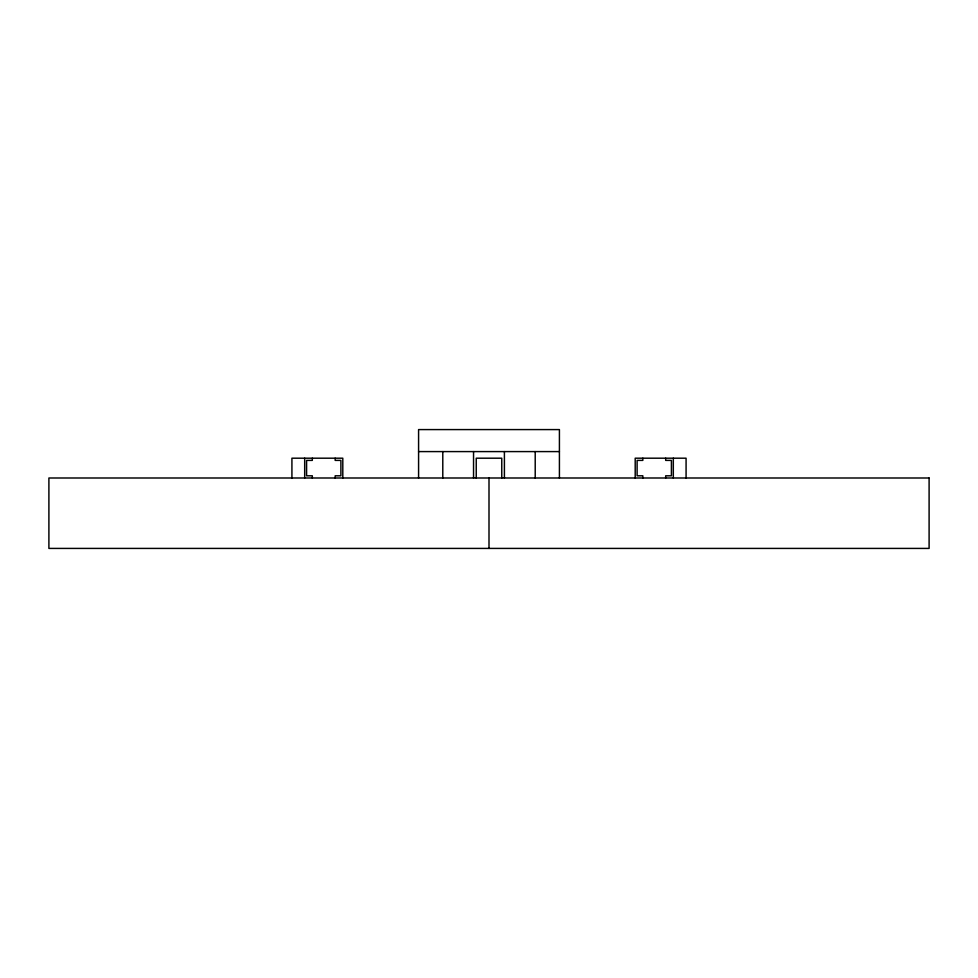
<?xml version="1.0" encoding="UTF-8"?>
<svg xmlns="http://www.w3.org/2000/svg" width="978" height="978" viewBox="0 0 978 978"><rect width="100%" height="100%" fill="white"/><g stroke="black" fill="none" stroke-linecap="round" stroke-linejoin="round"><path stroke-width="1.47" d="M418.584 451.591L559.416 451.591M686.079 477.997L686.079 458.193L635.199 458.193L635.199 477.997M673.316 458.193L673.316 477.997M665.688 458.193L665.688 460.394L671.409 460.394L671.409 475.797L665.688 475.797L665.688 477.997M642.827 458.193L642.827 460.394L637.106 460.394L637.106 475.797L642.827 475.797L642.827 477.997M559.416 477.997L559.416 429.586L418.584 429.586L418.584 477.997M535.211 451.591L535.211 477.997M504.404 451.591L504.404 477.997M501.763 477.997L501.763 458.193L476.237 458.193L476.237 477.997M489 477.997L489 548.413M473.548 451.591L473.548 477.997M442.789 451.591L442.789 477.997M342.801 477.997L342.801 458.193L291.921 458.193L291.921 477.997M335.173 458.193L335.173 460.394L340.894 460.394L340.894 475.797L335.173 475.797L335.173 477.997M312.312 458.193L312.312 460.394L306.591 460.394L306.591 475.797L312.312 475.797L312.312 477.997M304.684 458.193L304.684 477.997M929.1 477.997L48.9 477.997L48.9 548.413L929.1 548.413L929.1 477.997"/></g></svg>
